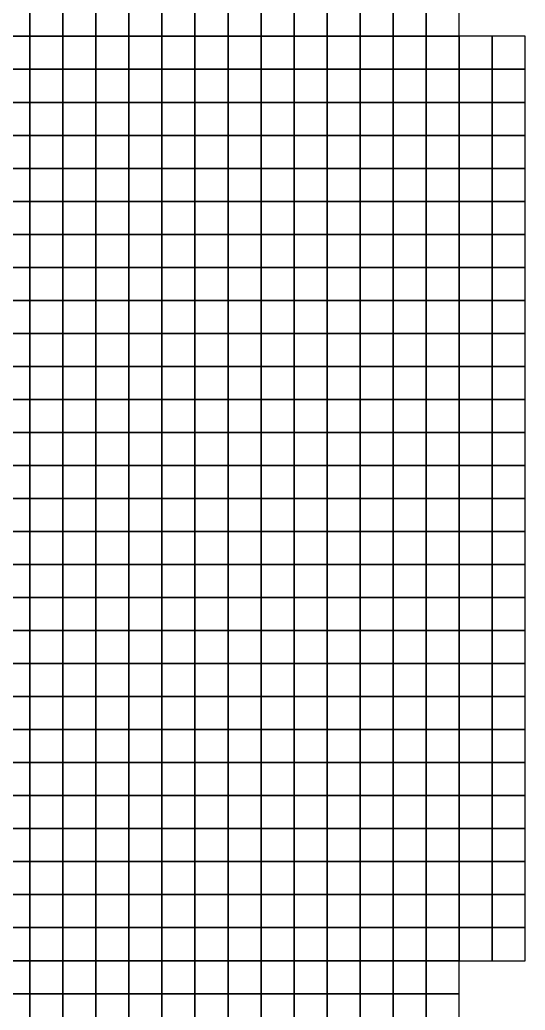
# Model space of a CAD drawing. Extents: x -2.8 to 74.5, y -0.2 to 18.4.
# Drawn here: x 33.11 to 36.17, y 5.9 to 11.9 of the extents above; entities that cross this region are included whole.
import ezdxf

# ---------------------------------------------------------------- set-up
doc = ezdxf.new("R2010")
doc.units = 0
doc.header["$MEASUREMENT"] = 0
doc.layers.add('layer_elements', color=7, linetype='Continuous')

msp = doc.modelspace()

# ---------------------------------------------------------------- linework, layer by layer
at = {"layer": 'layer_elements', "color": 171, "true_color": 0x8080ff}
for points in [[(32.97, 11.8), (33.17, 11.8), (33.17, 12), (32.97, 12)], [(33.17, 11.8), (33.37, 11.8), (33.37, 12), (33.17, 12)], [(33.37, 11.8), (33.57, 11.8), (33.57, 12), (33.37, 12)], [(33.57, 11.8), (33.77, 11.8), (33.77, 12), (33.57, 12)], [(33.77, 11.8), (33.97, 11.8), (33.97, 12), (33.77, 12)], [(33.97, 11.8), (34.17, 11.8), (34.17, 12), (33.97, 12)], [(34.17, 11.8), (34.37, 11.8), (34.37, 12), (34.17, 12)], [(34.37, 11.8), (34.57, 11.8), (34.57, 12), (34.37, 12)], [(34.57, 11.8), (34.77, 11.8), (34.77, 12), (34.57, 12)], [(34.77, 11.8), (34.97, 11.8), (34.97, 12), (34.77, 12)], [(34.97, 11.8), (35.17, 11.8), (35.17, 12), (34.97, 12)], [(35.17, 11.8), (35.37, 11.8), (35.37, 12), (35.17, 12)], [(35.37, 11.8), (35.57, 11.8, 0), (35.57, 12, 0), (35.37, 12)], [(35.57, 11.8, 0), (35.77, 11.8), (35.77, 12), (35.57, 12, 0)], [(32.97, 11.6), (33.17, 11.6), (33.17, 11.8), (32.97, 11.8)], [(33.17, 11.6), (33.37, 11.6), (33.37, 11.8), (33.17, 11.8)], [(33.37, 11.6), (33.57, 11.6), (33.57, 11.8), (33.37, 11.8)], [(33.57, 11.6), (33.77, 11.6), (33.77, 11.8), (33.57, 11.8)], [(33.77, 11.6), (33.97, 11.6), (33.97, 11.8), (33.77, 11.8)], [(33.97, 11.6), (34.17, 11.6), (34.17, 11.8), (33.97, 11.8)], [(34.17, 11.6), (34.37, 11.6), (34.37, 11.8), (34.17, 11.8)], [(34.37, 11.6), (34.57, 11.6), (34.57, 11.8), (34.37, 11.8)], [(34.57, 11.6), (34.77, 11.6), (34.77, 11.8), (34.57, 11.8)], [(34.77, 11.6), (34.97, 11.6), (34.97, 11.8), (34.77, 11.8)], [(34.97, 11.6), (35.17, 11.6), (35.17, 11.8), (34.97, 11.8)], [(35.17, 11.6), (35.37, 11.6), (35.37, 11.8), (35.17, 11.8)], [(35.37, 11.6), (35.57, 11.6, 0), (35.57, 11.8, 0), (35.37, 11.8)], [(35.57, 11.6, 0), (35.77, 11.6, 0), (35.77, 11.8), (35.57, 11.8, 0)], [(35.77, 11.6, 0), (35.97, 11.6, 0), (35.97, 11.8), (35.77, 11.8)], [(35.97, 11.6, 0), (36.17, 11.6, 0), (36.17, 11.8), (35.97, 11.8)], [(32.97, 11.4), (33.17, 11.4), (33.17, 11.6), (32.97, 11.6)], [(33.17, 11.4), (33.37, 11.4), (33.37, 11.6), (33.17, 11.6)], [(33.37, 11.4), (33.57, 11.4), (33.57, 11.6), (33.37, 11.6)], [(33.57, 11.4), (33.77, 11.4), (33.77, 11.6), (33.57, 11.6)], [(33.77, 11.4), (33.97, 11.4), (33.97, 11.6), (33.77, 11.6)], [(33.97, 11.4), (34.17, 11.4), (34.17, 11.6), (33.97, 11.6)], [(34.17, 11.4), (34.37, 11.4), (34.37, 11.6), (34.17, 11.6)], [(34.37, 11.4), (34.57, 11.4), (34.57, 11.6), (34.37, 11.6)], [(34.57, 11.4), (34.77, 11.4), (34.77, 11.6), (34.57, 11.6)], [(34.77, 11.4), (34.97, 11.4), (34.97, 11.6), (34.77, 11.6)], [(34.97, 11.4), (35.17, 11.4), (35.17, 11.6), (34.97, 11.6)], [(35.17, 11.4), (35.37, 11.4), (35.37, 11.6), (35.17, 11.6)], [(35.37, 11.4), (35.57, 11.4), (35.57, 11.6, 0), (35.37, 11.6)], [(35.57, 11.4), (35.77, 11.4), (35.77, 11.6, 0), (35.57, 11.6, 0)], [(35.77, 11.4), (35.97, 11.4), (35.97, 11.6, 0), (35.77, 11.6, 0)], [(32.97, 11.2), (33.17, 11.2), (33.17, 11.4), (32.97, 11.4)], [(33.17, 11.2), (33.37, 11.2), (33.37, 11.4), (33.17, 11.4)], [(33.37, 11.2), (33.57, 11.2), (33.57, 11.4), (33.37, 11.4)], [(33.57, 11.2), (33.77, 11.2), (33.77, 11.4), (33.57, 11.4)], [(33.77, 11.2), (33.97, 11.2), (33.97, 11.4), (33.77, 11.4)], [(33.97, 11.2), (34.17, 11.2), (34.17, 11.4), (33.97, 11.4)], [(34.17, 11.2), (34.37, 11.2), (34.37, 11.4), (34.17, 11.4)], [(34.37, 11.2), (34.57, 11.2), (34.57, 11.4), (34.37, 11.4)], [(34.57, 11.2), (34.77, 11.2), (34.77, 11.4), (34.57, 11.4)], [(34.77, 11.2), (34.97, 11.2), (34.97, 11.4), (34.77, 11.4)], [(34.97, 11.2), (35.17, 11.2), (35.17, 11.4), (34.97, 11.4)], [(35.17, 11.2), (35.37, 11.2), (35.37, 11.4), (35.17, 11.4)], [(35.37, 11.2), (35.57, 11.2), (35.57, 11.4), (35.37, 11.4)], [(35.57, 11.2), (35.77, 11.2), (35.77, 11.4), (35.57, 11.4)], [(35.77, 11.2), (35.97, 11.2), (35.97, 11.4), (35.77, 11.4)], [(35.97, 11.2), (36.17, 11.2), (36.17, 11.4), (35.97, 11.4)], [(32.97, 11), (33.17, 11), (33.17, 11.2), (32.97, 11.2)], [(33.17, 11), (33.37, 11), (33.37, 11.2), (33.17, 11.2)], [(33.37, 11), (33.57, 11), (33.57, 11.2), (33.37, 11.2)], [(33.57, 11), (33.77, 11), (33.77, 11.2), (33.57, 11.2)], [(33.77, 11), (33.97, 11), (33.97, 11.2), (33.77, 11.2)], [(33.97, 11), (34.17, 11), (34.17, 11.2), (33.97, 11.2)], [(34.17, 11), (34.37, 11), (34.37, 11.2), (34.17, 11.2)], [(34.37, 11), (34.57, 11), (34.57, 11.2), (34.37, 11.2)], [(34.57, 11), (34.77, 11), (34.77, 11.2), (34.57, 11.2)], [(34.77, 11), (34.97, 11), (34.97, 11.2), (34.77, 11.2)], [(34.97, 11), (35.17, 11), (35.17, 11.2), (34.97, 11.2)], [(35.17, 11), (35.37, 11), (35.37, 11.2), (35.17, 11.2)], [(35.37, 11), (35.57, 11), (35.57, 11.2), (35.37, 11.2)], [(35.57, 11), (35.77, 11), (35.77, 11.2), (35.57, 11.2)], [(35.77, 11), (35.97, 11), (35.97, 11.2), (35.77, 11.2)], [(35.97, 11), (36.17, 11), (36.17, 11.2), (35.97, 11.2)], [(32.97, 10.8), (33.17, 10.8), (33.17, 11), (32.97, 11)], [(33.17, 10.8), (33.37, 10.8), (33.37, 11), (33.17, 11)], [(33.37, 10.8), (33.57, 10.8), (33.57, 11), (33.37, 11)], [(33.57, 10.8), (33.77, 10.8), (33.77, 11), (33.57, 11)], [(33.77, 10.8), (33.97, 10.8), (33.97, 11), (33.77, 11)], [(33.97, 10.8), (34.17, 10.8), (34.17, 11), (33.97, 11)], [(34.17, 10.8), (34.37, 10.8), (34.37, 11), (34.17, 11)], [(34.37, 10.8), (34.57, 10.8), (34.57, 11), (34.37, 11)], [(34.57, 10.8), (34.77, 10.8), (34.77, 11), (34.57, 11)], [(34.77, 10.8), (34.97, 10.8), (34.97, 11), (34.77, 11)], [(34.97, 10.8), (35.17, 10.8), (35.17, 11), (34.97, 11)], [(35.17, 10.8), (35.37, 10.8), (35.37, 11), (35.17, 11)], [(35.37, 10.8), (35.57, 10.8), (35.57, 11), (35.37, 11)], [(35.57, 10.8), (35.77, 10.8), (35.77, 11), (35.57, 11)], [(35.77, 10.8), (35.97, 10.8), (35.97, 11), (35.77, 11)], [(35.97, 10.8), (36.17, 10.8), (36.17, 11), (35.97, 11)], [(32.97, 10.6), (33.17, 10.6), (33.17, 10.8), (32.97, 10.8)], [(33.17, 10.6), (33.37, 10.6), (33.37, 10.8), (33.17, 10.8)], [(33.37, 10.6), (33.57, 10.6), (33.57, 10.8), (33.37, 10.8)], [(33.57, 10.6), (33.77, 10.6), (33.77, 10.8), (33.57, 10.8)], [(33.77, 10.6), (33.97, 10.6), (33.97, 10.8), (33.77, 10.8)], [(33.97, 10.6), (34.17, 10.6), (34.17, 10.8), (33.97, 10.8)], [(34.17, 10.6), (34.37, 10.6), (34.37, 10.8), (34.17, 10.8)], [(34.37, 10.6), (34.57, 10.6), (34.57, 10.8), (34.37, 10.8)], [(34.57, 10.6), (34.77, 10.6), (34.77, 10.8), (34.57, 10.8)], [(34.77, 10.6), (34.97, 10.6), (34.97, 10.8), (34.77, 10.8)], [(34.97, 10.6), (35.17, 10.6), (35.17, 10.8), (34.97, 10.8)], [(35.17, 10.6), (35.37, 10.6), (35.37, 10.8), (35.17, 10.8)], [(35.37, 10.6), (35.57, 10.6), (35.57, 10.8), (35.37, 10.8)], [(35.57, 10.6), (35.77, 10.6), (35.77, 10.8), (35.57, 10.8)], [(35.77, 10.6), (35.97, 10.6), (35.97, 10.8), (35.77, 10.8)], [(35.97, 10.6), (36.17, 10.6), (36.17, 10.8), (35.97, 10.8)], [(32.97, 10.4), (33.17, 10.4), (33.17, 10.6), (32.97, 10.6)], [(33.17, 10.4), (33.37, 10.4), (33.37, 10.6), (33.17, 10.6)], [(33.37, 10.4), (33.57, 10.4), (33.57, 10.6), (33.37, 10.6)], [(33.57, 10.4), (33.77, 10.4), (33.77, 10.6), (33.57, 10.6)], [(33.77, 10.4), (33.97, 10.4), (33.97, 10.6), (33.77, 10.6)], [(33.97, 10.4), (34.17, 10.4), (34.17, 10.6), (33.97, 10.6)], [(34.17, 10.4), (34.37, 10.4), (34.37, 10.6), (34.17, 10.6)], [(34.37, 10.4), (34.57, 10.4), (34.57, 10.6), (34.37, 10.6)], [(34.57, 10.4), (34.77, 10.4), (34.77, 10.6), (34.57, 10.6)], [(34.77, 10.4), (34.97, 10.4), (34.97, 10.6), (34.77, 10.6)], [(34.97, 10.4), (35.17, 10.4), (35.17, 10.6), (34.97, 10.6)], [(35.17, 10.4), (35.37, 10.4), (35.37, 10.6), (35.17, 10.6)], [(35.37, 10.4), (35.57, 10.4), (35.57, 10.6), (35.37, 10.6)], [(35.57, 10.4), (35.77, 10.4), (35.77, 10.6), (35.57, 10.6)], [(35.77, 10.4), (35.97, 10.4), (35.97, 10.6), (35.77, 10.6)], [(35.97, 10.4), (36.17, 10.4), (36.17, 10.6), (35.97, 10.6)], [(32.97, 10.2), (33.17, 10.2), (33.17, 10.4), (32.97, 10.4)], [(33.17, 10.2), (33.37, 10.2), (33.37, 10.4), (33.17, 10.4)], [(33.37, 10.2), (33.57, 10.2), (33.57, 10.4), (33.37, 10.4)], [(33.57, 10.2), (33.77, 10.2), (33.77, 10.4), (33.57, 10.4)], [(33.77, 10.2), (33.97, 10.2), (33.97, 10.4), (33.77, 10.4)], [(33.97, 10.2), (34.17, 10.2), (34.17, 10.4), (33.97, 10.4)], [(34.17, 10.2), (34.37, 10.2), (34.37, 10.4), (34.17, 10.4)], [(34.37, 10.2), (34.57, 10.2), (34.57, 10.4), (34.37, 10.4)], [(34.57, 10.2), (34.77, 10.2), (34.77, 10.4), (34.57, 10.4)], [(34.77, 10.2), (34.97, 10.2), (34.97, 10.4), (34.77, 10.4)], [(34.97, 10.2), (35.17, 10.2), (35.17, 10.4), (34.97, 10.4)], [(35.17, 10.2), (35.37, 10.2), (35.37, 10.4), (35.17, 10.4)], [(35.37, 10.2), (35.57, 10.2), (35.57, 10.4), (35.37, 10.4)], [(35.57, 10.2), (35.77, 10.2), (35.77, 10.4), (35.57, 10.4)], [(35.77, 10.2), (35.97, 10.2), (35.97, 10.4), (35.77, 10.4)], [(35.97, 10.2), (36.17, 10.2), (36.17, 10.4), (35.97, 10.4)], [(32.97, 10), (33.17, 10), (33.17, 10.2), (32.97, 10.2)], [(33.17, 10), (33.37, 10), (33.37, 10.2), (33.17, 10.2)], [(33.37, 10), (33.57, 10), (33.57, 10.2), (33.37, 10.2)], [(33.57, 10), (33.77, 10), (33.77, 10.2), (33.57, 10.2)], [(33.77, 10), (33.97, 10), (33.97, 10.2), (33.77, 10.2)], [(33.97, 10), (34.17, 10), (34.17, 10.2), (33.97, 10.2)], [(34.17, 10), (34.37, 10), (34.37, 10.2), (34.17, 10.2)], [(34.37, 10), (34.57, 10), (34.57, 10.2), (34.37, 10.2)], [(34.57, 10), (34.77, 10), (34.77, 10.2), (34.57, 10.2)], [(34.77, 10), (34.97, 10), (34.97, 10.2), (34.77, 10.2)], [(34.97, 10), (35.17, 10), (35.17, 10.2), (34.97, 10.2)], [(35.17, 10), (35.37, 10), (35.37, 10.2), (35.17, 10.2)], [(35.37, 10), (35.57, 10), (35.57, 10.2), (35.37, 10.2)], [(35.57, 10), (35.77, 10), (35.77, 10.2), (35.57, 10.2)], [(35.77, 10), (35.97, 10), (35.97, 10.2), (35.77, 10.2)], [(35.97, 10), (36.17, 10), (36.17, 10.2), (35.97, 10.2)], [(32.97, 9.8), (33.17, 9.8), (33.17, 10), (32.97, 10)], [(33.17, 9.8), (33.37, 9.8), (33.37, 10), (33.17, 10)], [(33.37, 9.8), (33.57, 9.8), (33.57, 10), (33.37, 10)], [(33.57, 9.8), (33.77, 9.8), (33.77, 10), (33.57, 10)], [(33.77, 9.8), (33.97, 9.8), (33.97, 10), (33.77, 10)], [(33.97, 9.8), (34.17, 9.8), (34.17, 10), (33.97, 10)], [(34.17, 9.8), (34.37, 9.8), (34.37, 10), (34.17, 10)], [(34.37, 9.8), (34.57, 9.8), (34.57, 10), (34.37, 10)], [(34.57, 9.8), (34.77, 9.8), (34.77, 10), (34.57, 10)], [(34.77, 9.8), (34.97, 9.8), (34.97, 10), (34.77, 10)], [(34.97, 9.8), (35.17, 9.8), (35.17, 10), (34.97, 10)], [(35.17, 9.8), (35.37, 9.8), (35.37, 10), (35.17, 10)], [(35.37, 9.8), (35.57, 9.8), (35.57, 10), (35.37, 10)], [(35.57, 9.8), (35.77, 9.8), (35.77, 10), (35.57, 10)], [(35.77, 9.8), (35.97, 9.8), (35.97, 10), (35.77, 10)], [(35.97, 9.8), (36.17, 9.8), (36.17, 10), (35.97, 10)], [(32.97, 9.6), (33.17, 9.6), (33.17, 9.8), (32.97, 9.8)], [(33.17, 9.6), (33.37, 9.6), (33.37, 9.8), (33.17, 9.8)], [(33.37, 9.6), (33.57, 9.6), (33.57, 9.8), (33.37, 9.8)], [(33.57, 9.6), (33.77, 9.6), (33.77, 9.8), (33.57, 9.8)], [(33.77, 9.6), (33.97, 9.6), (33.97, 9.8), (33.77, 9.8)], [(33.97, 9.6), (34.17, 9.6), (34.17, 9.8), (33.97, 9.8)], [(34.17, 9.6), (34.37, 9.6), (34.37, 9.8), (34.17, 9.8)], [(34.37, 9.6), (34.57, 9.6), (34.57, 9.8), (34.37, 9.8)], [(34.57, 9.6), (34.77, 9.6), (34.77, 9.8), (34.57, 9.8)], [(34.77, 9.6), (34.97, 9.6), (34.97, 9.8), (34.77, 9.8)], [(34.97, 9.6), (35.17, 9.6), (35.17, 9.8), (34.97, 9.8)], [(35.17, 9.6), (35.37, 9.6), (35.37, 9.8), (35.17, 9.8)], [(35.37, 9.6), (35.57, 9.6), (35.57, 9.8), (35.37, 9.8)], [(35.57, 9.6), (35.77, 9.6), (35.77, 9.8), (35.57, 9.8)], [(35.77, 9.6), (35.97, 9.6), (35.97, 9.8), (35.77, 9.8)], [(35.97, 9.6), (36.17, 9.6), (36.17, 9.8), (35.97, 9.8)], [(32.97, 9.4), (33.17, 9.4), (33.17, 9.6), (32.97, 9.6)], [(33.17, 9.4), (33.37, 9.4), (33.37, 9.6), (33.17, 9.6)], [(33.37, 9.4), (33.57, 9.4), (33.57, 9.6), (33.37, 9.6)], [(33.57, 9.4), (33.77, 9.4), (33.77, 9.6), (33.57, 9.6)], [(33.77, 9.4), (33.97, 9.4), (33.97, 9.6), (33.77, 9.6)], [(33.97, 9.4), (34.17, 9.4), (34.17, 9.6), (33.97, 9.6)], [(34.17, 9.4), (34.37, 9.4), (34.37, 9.6), (34.17, 9.6)], [(34.37, 9.4), (34.57, 9.4), (34.57, 9.6), (34.37, 9.6)], [(34.57, 9.4), (34.77, 9.4), (34.77, 9.6), (34.57, 9.6)], [(34.77, 9.4), (34.97, 9.4), (34.97, 9.6), (34.77, 9.6)], [(34.97, 9.4), (35.17, 9.4), (35.17, 9.6), (34.97, 9.6)], [(35.17, 9.4), (35.37, 9.4), (35.37, 9.6), (35.17, 9.6)], [(35.37, 9.4), (35.57, 9.4), (35.57, 9.6), (35.37, 9.6)], [(35.57, 9.4), (35.77, 9.4), (35.77, 9.6), (35.57, 9.6)], [(35.77, 9.4), (35.97, 9.4), (35.97, 9.6), (35.77, 9.6)], [(35.97, 9.4), (36.17, 9.4), (36.17, 9.6), (35.97, 9.6)], [(32.97, 9.2), (33.17, 9.2), (33.17, 9.4), (32.97, 9.4)], [(33.17, 9.2), (33.37, 9.2), (33.37, 9.4), (33.17, 9.4)], [(33.37, 9.2), (33.57, 9.2), (33.57, 9.4), (33.37, 9.4)], [(33.57, 9.2), (33.77, 9.2), (33.77, 9.4), (33.57, 9.4)], [(33.77, 9.2), (33.97, 9.2), (33.97, 9.4), (33.77, 9.4)], [(33.97, 9.2), (34.17, 9.2), (34.17, 9.4), (33.97, 9.4)], [(34.17, 9.2), (34.37, 9.2), (34.37, 9.4), (34.17, 9.4)], [(34.37, 9.2), (34.57, 9.2), (34.57, 9.4), (34.37, 9.4)], [(34.57, 9.2), (34.77, 9.2), (34.77, 9.4), (34.57, 9.4)], [(34.77, 9.2), (34.97, 9.2), (34.97, 9.4), (34.77, 9.4)], [(34.97, 9.2), (35.17, 9.2), (35.17, 9.4), (34.97, 9.4)], [(35.17, 9.2), (35.37, 9.2), (35.37, 9.4), (35.17, 9.4)], [(35.37, 9.2), (35.57, 9.2), (35.57, 9.4), (35.37, 9.4)], [(35.57, 9.2), (35.77, 9.2), (35.77, 9.4), (35.57, 9.4)], [(35.77, 9.2), (35.97, 9.2), (35.97, 9.4), (35.77, 9.4)], [(35.97, 9.2), (36.17, 9.2), (36.17, 9.4), (35.97, 9.4)], [(32.97, 9), (33.17, 9), (33.17, 9.2), (32.97, 9.2)], [(33.17, 9), (33.37, 9), (33.37, 9.2), (33.17, 9.2)], [(33.37, 9), (33.57, 9), (33.57, 9.2), (33.37, 9.2)], [(33.57, 9), (33.77, 9), (33.77, 9.2), (33.57, 9.2)], [(33.77, 9), (33.97, 9), (33.97, 9.2), (33.77, 9.2)], [(33.97, 9), (34.17, 9), (34.17, 9.2), (33.97, 9.2)], [(34.17, 9), (34.37, 9), (34.37, 9.2), (34.17, 9.2)], [(34.37, 9), (34.57, 9), (34.57, 9.2), (34.37, 9.2)], [(34.57, 9), (34.77, 9), (34.77, 9.2), (34.57, 9.2)], [(34.77, 9), (34.97, 9), (34.97, 9.2), (34.77, 9.2)], [(34.97, 9), (35.17, 9), (35.17, 9.2), (34.97, 9.2)], [(35.17, 9), (35.37, 9), (35.37, 9.2), (35.17, 9.2)], [(35.37, 9), (35.57, 9), (35.57, 9.2), (35.37, 9.2)], [(35.57, 9), (35.77, 9), (35.77, 9.2), (35.57, 9.2)], [(35.77, 9), (35.97, 9), (35.97, 9.2), (35.77, 9.2)], [(35.97, 9), (36.17, 9), (36.17, 9.2), (35.97, 9.2)], [(32.97, 8.8), (33.17, 8.8), (33.17, 9), (32.97, 9)], [(33.17, 8.8), (33.37, 8.8), (33.37, 9), (33.17, 9)], [(33.37, 8.8), (33.57, 8.8), (33.57, 9), (33.37, 9)], [(33.57, 8.8), (33.77, 8.8), (33.77, 9), (33.57, 9)], [(33.77, 8.8), (33.97, 8.8), (33.97, 9), (33.77, 9)], [(33.97, 8.8), (34.17, 8.8), (34.17, 9), (33.97, 9)], [(34.17, 8.8), (34.37, 8.8), (34.37, 9), (34.17, 9)], [(34.37, 8.8), (34.57, 8.8), (34.57, 9), (34.37, 9)], [(34.57, 8.8), (34.77, 8.8), (34.77, 9), (34.57, 9)], [(34.77, 8.8), (34.97, 8.8), (34.97, 9), (34.77, 9)], [(34.97, 8.8), (35.17, 8.8), (35.17, 9), (34.97, 9)], [(35.17, 8.8), (35.37, 8.8), (35.37, 9), (35.17, 9)], [(35.37, 8.8), (35.57, 8.8), (35.57, 9), (35.37, 9)], [(35.57, 8.8), (35.77, 8.8), (35.77, 9), (35.57, 9)], [(35.77, 8.8), (35.97, 8.8), (35.97, 9), (35.77, 9)], [(35.97, 8.8), (36.17, 8.8), (36.17, 9), (35.97, 9)], [(32.97, 8.6), (33.17, 8.6), (33.17, 8.8), (32.97, 8.8)], [(33.17, 8.6), (33.37, 8.6), (33.37, 8.8), (33.17, 8.8)], [(33.37, 8.6), (33.57, 8.6), (33.57, 8.8), (33.37, 8.8)], [(33.57, 8.6), (33.77, 8.6), (33.77, 8.8), (33.57, 8.8)], [(33.77, 8.6), (33.97, 8.6), (33.97, 8.8), (33.77, 8.8)], [(33.97, 8.6), (34.17, 8.6), (34.17, 8.8), (33.97, 8.8)], [(34.17, 8.6), (34.37, 8.6), (34.37, 8.8), (34.17, 8.8)], [(34.37, 8.6), (34.57, 8.6), (34.57, 8.8), (34.37, 8.8)], [(34.57, 8.6), (34.77, 8.6), (34.77, 8.8), (34.57, 8.8)], [(34.77, 8.6), (34.97, 8.6), (34.97, 8.8), (34.77, 8.8)], [(34.97, 8.6), (35.17, 8.6), (35.17, 8.8), (34.97, 8.8)], [(35.17, 8.6), (35.37, 8.6), (35.37, 8.8), (35.17, 8.8)], [(35.37, 8.6), (35.57, 8.6), (35.57, 8.8), (35.37, 8.8)], [(35.57, 8.6), (35.77, 8.6), (35.77, 8.8), (35.57, 8.8)], [(35.77, 8.6), (35.97, 8.6), (35.97, 8.8), (35.77, 8.8)], [(35.97, 8.6), (36.17, 8.6), (36.17, 8.8), (35.97, 8.8)], [(32.97, 8.4), (33.17, 8.4), (33.17, 8.6), (32.97, 8.6)], [(33.17, 8.4), (33.37, 8.4), (33.37, 8.6), (33.17, 8.6)], [(33.37, 8.4), (33.57, 8.4), (33.57, 8.6), (33.37, 8.6)], [(33.57, 8.4), (33.77, 8.4), (33.77, 8.6), (33.57, 8.6)], [(33.77, 8.4), (33.97, 8.4), (33.97, 8.6), (33.77, 8.6)], [(33.97, 8.4), (34.17, 8.4), (34.17, 8.6), (33.97, 8.6)], [(34.17, 8.4), (34.37, 8.4), (34.37, 8.6), (34.17, 8.6)], [(34.37, 8.4), (34.57, 8.4), (34.57, 8.6), (34.37, 8.6)], [(34.57, 8.4), (34.77, 8.4), (34.77, 8.6), (34.57, 8.6)], [(34.77, 8.4), (34.97, 8.4), (34.97, 8.6), (34.77, 8.6)], [(34.97, 8.4), (35.17, 8.4), (35.17, 8.6), (34.97, 8.6)], [(35.17, 8.4), (35.37, 8.4), (35.37, 8.6), (35.17, 8.6)], [(35.37, 8.4), (35.57, 8.4), (35.57, 8.6), (35.37, 8.6)], [(35.57, 8.4), (35.77, 8.4), (35.77, 8.6), (35.57, 8.6)], [(35.77, 8.4), (35.97, 8.4), (35.97, 8.6), (35.77, 8.6)], [(35.97, 8.4), (36.17, 8.4), (36.17, 8.6), (35.97, 8.6)], [(32.97, 8.2), (33.17, 8.2), (33.17, 8.4), (32.97, 8.4)], [(33.17, 8.2), (33.37, 8.2), (33.37, 8.4), (33.17, 8.4)], [(33.37, 8.2), (33.57, 8.2), (33.57, 8.4), (33.37, 8.4)], [(33.57, 8.2), (33.77, 8.2), (33.77, 8.4), (33.57, 8.4)], [(33.77, 8.2), (33.97, 8.2), (33.97, 8.4), (33.77, 8.4)], [(33.97, 8.2), (34.17, 8.2), (34.17, 8.4), (33.97, 8.4)], [(34.17, 8.2), (34.37, 8.2), (34.37, 8.4), (34.17, 8.4)], [(34.37, 8.2), (34.57, 8.2), (34.57, 8.4), (34.37, 8.4)], [(34.57, 8.2), (34.77, 8.2), (34.77, 8.4), (34.57, 8.4)], [(34.77, 8.2), (34.97, 8.2), (34.97, 8.4), (34.77, 8.4)], [(34.97, 8.2), (35.17, 8.2), (35.17, 8.4), (34.97, 8.4)], [(35.17, 8.2), (35.37, 8.2), (35.37, 8.4), (35.17, 8.4)], [(35.37, 8.2), (35.57, 8.2), (35.57, 8.4), (35.37, 8.4)], [(35.57, 8.2), (35.77, 8.2), (35.77, 8.4), (35.57, 8.4)], [(35.77, 8.2), (35.97, 8.2), (35.97, 8.4), (35.77, 8.4)], [(35.97, 8.2), (36.17, 8.2), (36.17, 8.4), (35.97, 8.4)], [(32.97, 8), (33.17, 8), (33.17, 8.2), (32.97, 8.2)], [(33.17, 8), (33.37, 8), (33.37, 8.2), (33.17, 8.2)], [(33.37, 8), (33.57, 8), (33.57, 8.2), (33.37, 8.2)], [(33.57, 8), (33.77, 8), (33.77, 8.2), (33.57, 8.2)], [(33.77, 8), (33.97, 8), (33.97, 8.2), (33.77, 8.2)], [(33.97, 8), (34.17, 8), (34.17, 8.2), (33.97, 8.2)], [(34.17, 8), (34.37, 8), (34.37, 8.2), (34.17, 8.2)], [(34.37, 8), (34.57, 8), (34.57, 8.2), (34.37, 8.2)], [(34.57, 8), (34.77, 8), (34.77, 8.2), (34.57, 8.2)], [(34.77, 8), (34.97, 8), (34.97, 8.2), (34.77, 8.2)], [(34.97, 8), (35.17, 8), (35.17, 8.2), (34.97, 8.2)], [(35.17, 8), (35.37, 8), (35.37, 8.2), (35.17, 8.2)], [(35.37, 8), (35.57, 8), (35.57, 8.2), (35.37, 8.2)], [(35.57, 8), (35.77, 8), (35.77, 8.2), (35.57, 8.2)], [(35.77, 8), (35.97, 8), (35.97, 8.2), (35.77, 8.2)], [(35.97, 8), (36.17, 8), (36.17, 8.2), (35.97, 8.2)], [(32.97, 7.8), (33.17, 7.8), (33.17, 8), (32.97, 8)], [(33.17, 7.8), (33.37, 7.8), (33.37, 8), (33.17, 8)], [(33.37, 7.8), (33.57, 7.8), (33.57, 8), (33.37, 8)], [(33.57, 7.8), (33.77, 7.8), (33.77, 8), (33.57, 8)], [(33.77, 7.8), (33.97, 7.8), (33.97, 8), (33.77, 8)], [(33.97, 7.8), (34.17, 7.8), (34.17, 8), (33.97, 8)], [(34.17, 7.8), (34.37, 7.8), (34.37, 8), (34.17, 8)], [(34.37, 7.8), (34.57, 7.8), (34.57, 8), (34.37, 8)], [(34.57, 7.8), (34.77, 7.8), (34.77, 8), (34.57, 8)], [(34.77, 7.8), (34.97, 7.8), (34.97, 8), (34.77, 8)], [(34.97, 7.8), (35.17, 7.8), (35.17, 8), (34.97, 8)], [(35.17, 7.8), (35.37, 7.8), (35.37, 8), (35.17, 8)], [(35.37, 7.8), (35.57, 7.8), (35.57, 8), (35.37, 8)], [(35.57, 7.8), (35.77, 7.8), (35.77, 8), (35.57, 8)], [(35.77, 7.8), (35.97, 7.8), (35.97, 8), (35.77, 8)], [(35.97, 7.8), (36.17, 7.8), (36.17, 8), (35.97, 8)], [(32.97, 7.6), (33.17, 7.6), (33.17, 7.8), (32.97, 7.8)], [(33.17, 7.6), (33.37, 7.6), (33.37, 7.8), (33.17, 7.8)], [(33.37, 7.6), (33.57, 7.6), (33.57, 7.8), (33.37, 7.8)], [(33.57, 7.6), (33.77, 7.6), (33.77, 7.8), (33.57, 7.8)], [(33.77, 7.6), (33.97, 7.6), (33.97, 7.8), (33.77, 7.8)], [(33.97, 7.6), (34.17, 7.6), (34.17, 7.8), (33.97, 7.8)], [(34.17, 7.6), (34.37, 7.6), (34.37, 7.8), (34.17, 7.8)], [(34.37, 7.6), (34.57, 7.6), (34.57, 7.8), (34.37, 7.8)], [(34.57, 7.6), (34.77, 7.6), (34.77, 7.8), (34.57, 7.8)], [(34.77, 7.6), (34.97, 7.6), (34.97, 7.8), (34.77, 7.8)], [(34.97, 7.6), (35.17, 7.6), (35.17, 7.8), (34.97, 7.8)], [(35.17, 7.6), (35.37, 7.6), (35.37, 7.8), (35.17, 7.8)], [(35.37, 7.6), (35.57, 7.6), (35.57, 7.8), (35.37, 7.8)], [(35.57, 7.6), (35.77, 7.6), (35.77, 7.8), (35.57, 7.8)], [(35.77, 7.6), (35.97, 7.6), (35.97, 7.8), (35.77, 7.8)], [(35.97, 7.6), (36.17, 7.6), (36.17, 7.8), (35.97, 7.8)], [(32.97, 7.4), (33.17, 7.4), (33.17, 7.6), (32.97, 7.6)], [(33.17, 7.4), (33.37, 7.4), (33.37, 7.6), (33.17, 7.6)], [(33.37, 7.4), (33.57, 7.4), (33.57, 7.6), (33.37, 7.6)], [(33.57, 7.4), (33.77, 7.4), (33.77, 7.6), (33.57, 7.6)], [(33.77, 7.4), (33.97, 7.4), (33.97, 7.6), (33.77, 7.6)], [(33.97, 7.4), (34.17, 7.4), (34.17, 7.6), (33.97, 7.6)], [(34.17, 7.4), (34.37, 7.4), (34.37, 7.6), (34.17, 7.6)], [(34.37, 7.4), (34.57, 7.4), (34.57, 7.6), (34.37, 7.6)], [(34.57, 7.4), (34.77, 7.4), (34.77, 7.6), (34.57, 7.6)], [(34.77, 7.4), (34.97, 7.4), (34.97, 7.6), (34.77, 7.6)], [(34.97, 7.4), (35.17, 7.4), (35.17, 7.6), (34.97, 7.6)], [(35.17, 7.4), (35.37, 7.4), (35.37, 7.6), (35.17, 7.6)], [(35.37, 7.4), (35.57, 7.4), (35.57, 7.6), (35.37, 7.6)], [(35.57, 7.4), (35.77, 7.4), (35.77, 7.6), (35.57, 7.6)], [(35.77, 7.4), (35.97, 7.4), (35.97, 7.6), (35.77, 7.6)], [(35.97, 7.4), (36.17, 7.4), (36.17, 7.6), (35.97, 7.6)], [(32.97, 7.2), (33.17, 7.2), (33.17, 7.4), (32.97, 7.4)], [(33.17, 7.2), (33.37, 7.2), (33.37, 7.4), (33.17, 7.4)], [(33.37, 7.2), (33.57, 7.2), (33.57, 7.4), (33.37, 7.4)], [(33.57, 7.2), (33.77, 7.2), (33.77, 7.4), (33.57, 7.4)], [(33.77, 7.2), (33.97, 7.2), (33.97, 7.4), (33.77, 7.4)], [(33.97, 7.2), (34.17, 7.2), (34.17, 7.4), (33.97, 7.4)], [(34.17, 7.2), (34.37, 7.2), (34.37, 7.4), (34.17, 7.4)], [(34.37, 7.2), (34.57, 7.2), (34.57, 7.4), (34.37, 7.4)], [(34.57, 7.2), (34.77, 7.2), (34.77, 7.4), (34.57, 7.4)], [(34.77, 7.2), (34.97, 7.2), (34.97, 7.4), (34.77, 7.4)], [(34.97, 7.2), (35.17, 7.2), (35.17, 7.4), (34.97, 7.4)], [(35.17, 7.2), (35.37, 7.2), (35.37, 7.4), (35.17, 7.4)], [(35.37, 7.2), (35.57, 7.2), (35.57, 7.4), (35.37, 7.4)], [(35.57, 7.2), (35.77, 7.2), (35.77, 7.4), (35.57, 7.4)], [(35.77, 7.2), (35.97, 7.2), (35.97, 7.4), (35.77, 7.4)], [(35.97, 7.2), (36.17, 7.2), (36.17, 7.4), (35.97, 7.4)], [(32.97, 7), (33.17, 7), (33.17, 7.2), (32.97, 7.2)], [(33.17, 7), (33.37, 7), (33.37, 7.2), (33.17, 7.2)], [(33.37, 7), (33.57, 7), (33.57, 7.2), (33.37, 7.2)], [(33.57, 7), (33.77, 7), (33.77, 7.2), (33.57, 7.2)], [(33.77, 7), (33.97, 7), (33.97, 7.2), (33.77, 7.2)], [(33.97, 7), (34.17, 7), (34.17, 7.2), (33.97, 7.2)], [(34.17, 7), (34.37, 7), (34.37, 7.2), (34.17, 7.2)], [(34.37, 7), (34.57, 7), (34.57, 7.2), (34.37, 7.2)], [(34.57, 7), (34.77, 7), (34.77, 7.2), (34.57, 7.2)], [(34.77, 7), (34.97, 7), (34.97, 7.2), (34.77, 7.2)], [(34.97, 7), (35.17, 7), (35.17, 7.2), (34.97, 7.2)], [(35.17, 7), (35.37, 7), (35.37, 7.2), (35.17, 7.2)], [(35.37, 7), (35.57, 7), (35.57, 7.2), (35.37, 7.2)], [(35.57, 7), (35.77, 7), (35.77, 7.2), (35.57, 7.2)], [(35.77, 7), (35.97, 7), (35.97, 7.2), (35.77, 7.2)], [(35.97, 7), (36.17, 7), (36.17, 7.2), (35.97, 7.2)], [(32.97, 6.8), (33.17, 6.8), (33.17, 7), (32.97, 7)], [(33.17, 6.8), (33.37, 6.8), (33.37, 7), (33.17, 7)], [(33.37, 6.8), (33.57, 6.8), (33.57, 7), (33.37, 7)], [(33.57, 6.8), (33.77, 6.8), (33.77, 7), (33.57, 7)], [(33.77, 6.8), (33.97, 6.8), (33.97, 7), (33.77, 7)], [(33.97, 6.8), (34.17, 6.8), (34.17, 7), (33.97, 7)], [(34.17, 6.8), (34.37, 6.8), (34.37, 7), (34.17, 7)], [(34.37, 6.8), (34.57, 6.8), (34.57, 7), (34.37, 7)], [(34.57, 6.8), (34.77, 6.8), (34.77, 7), (34.57, 7)], [(34.77, 6.8), (34.97, 6.8), (34.97, 7), (34.77, 7)], [(34.97, 6.8), (35.17, 6.8), (35.17, 7), (34.97, 7)], [(35.17, 6.8), (35.37, 6.8), (35.37, 7), (35.17, 7)], [(35.37, 6.8), (35.57, 6.8), (35.57, 7), (35.37, 7)], [(35.57, 6.8), (35.77, 6.8), (35.77, 7), (35.57, 7)], [(35.77, 6.8), (35.97, 6.8), (35.97, 7), (35.77, 7)], [(35.97, 6.8), (36.17, 6.8), (36.17, 7), (35.97, 7)], [(32.97, 6.6), (33.17, 6.6), (33.17, 6.8), (32.97, 6.8)], [(33.17, 6.6), (33.37, 6.6), (33.37, 6.8), (33.17, 6.8)], [(33.37, 6.6), (33.57, 6.6), (33.57, 6.8), (33.37, 6.8)], [(33.57, 6.6), (33.77, 6.6), (33.77, 6.8), (33.57, 6.8)], [(33.77, 6.6), (33.97, 6.6), (33.97, 6.8), (33.77, 6.8)], [(33.97, 6.6), (34.17, 6.6), (34.17, 6.8), (33.97, 6.8)], [(34.17, 6.6), (34.37, 6.6), (34.37, 6.8), (34.17, 6.8)], [(34.37, 6.6), (34.57, 6.6), (34.57, 6.8), (34.37, 6.8)], [(34.57, 6.6), (34.77, 6.6), (34.77, 6.8), (34.57, 6.8)], [(34.77, 6.6), (34.97, 6.6), (34.97, 6.8), (34.77, 6.8)], [(34.97, 6.6), (35.17, 6.6), (35.17, 6.8), (34.97, 6.8)], [(35.17, 6.6), (35.37, 6.6), (35.37, 6.8), (35.17, 6.8)], [(35.37, 6.6), (35.57, 6.6), (35.57, 6.8), (35.37, 6.8)], [(35.57, 6.6), (35.77, 6.6), (35.77, 6.8), (35.57, 6.8)], [(35.77, 6.6), (35.97, 6.6), (35.97, 6.8), (35.77, 6.8)], [(35.97, 6.6), (36.17, 6.6), (36.17, 6.8), (35.97, 6.8)], [(32.97, 6.4), (33.17, 6.4), (33.17, 6.6), (32.97, 6.6)], [(33.17, 6.4), (33.37, 6.4), (33.37, 6.6), (33.17, 6.6)], [(33.37, 6.4), (33.57, 6.4), (33.57, 6.6), (33.37, 6.6)], [(33.57, 6.4), (33.77, 6.4), (33.77, 6.6), (33.57, 6.6)], [(33.77, 6.4), (33.97, 6.4), (33.97, 6.6), (33.77, 6.6)], [(33.97, 6.4), (34.17, 6.4), (34.17, 6.6), (33.97, 6.6)], [(34.17, 6.4), (34.37, 6.4), (34.37, 6.6), (34.17, 6.6)], [(34.37, 6.4), (34.57, 6.4), (34.57, 6.6), (34.37, 6.6)], [(34.57, 6.4), (34.77, 6.4), (34.77, 6.6), (34.57, 6.6)], [(34.77, 6.4), (34.97, 6.4), (34.97, 6.6), (34.77, 6.6)], [(34.97, 6.4), (35.17, 6.4), (35.17, 6.6), (34.97, 6.6)], [(35.17, 6.4), (35.37, 6.4), (35.37, 6.6), (35.17, 6.6)], [(35.37, 6.4), (35.57, 6.4), (35.57, 6.6), (35.37, 6.6)], [(35.57, 6.4), (35.77, 6.4), (35.77, 6.6), (35.57, 6.6)], [(35.77, 6.4), (35.97, 6.4), (35.97, 6.6), (35.77, 6.6)], [(32.97, 6.2), (33.17, 6.2), (33.17, 6.4), (32.97, 6.4)], [(33.17, 6.2), (33.37, 6.2), (33.37, 6.4), (33.17, 6.4)], [(33.37, 6.2), (33.57, 6.2), (33.57, 6.4), (33.37, 6.4)], [(33.57, 6.2), (33.77, 6.2), (33.77, 6.4), (33.57, 6.4)], [(33.77, 6.2), (33.97, 6.2), (33.97, 6.4), (33.77, 6.4)], [(33.97, 6.2), (34.17, 6.2), (34.17, 6.4), (33.97, 6.4)], [(34.17, 6.2), (34.37, 6.2), (34.37, 6.4), (34.17, 6.4)], [(34.37, 6.2), (34.57, 6.2), (34.57, 6.4), (34.37, 6.4)], [(34.57, 6.2), (34.77, 6.2), (34.77, 6.4), (34.57, 6.4)], [(34.77, 6.2), (34.97, 6.2), (34.97, 6.4), (34.77, 6.4)], [(34.97, 6.2), (35.17, 6.2), (35.17, 6.4), (34.97, 6.4)], [(35.17, 6.2), (35.37, 6.2), (35.37, 6.4), (35.17, 6.4)], [(35.37, 6.2), (35.57, 6.2), (35.57, 6.4), (35.37, 6.4)], [(35.57, 6.2), (35.77, 6.2), (35.77, 6.4), (35.57, 6.4)], [(35.77, 6.2), (35.97, 6.2), (35.97, 6.4), (35.77, 6.4)], [(35.97, 6.2), (36.17, 6.2), (36.17, 6.4), (35.97, 6.4)], [(32.97, 6), (33.17, 6), (33.17, 6.2), (32.97, 6.2)], [(33.17, 6), (33.37, 6), (33.37, 6.2), (33.17, 6.2)], [(33.37, 6), (33.57, 6), (33.57, 6.2), (33.37, 6.2)], [(33.57, 6), (33.77, 6), (33.77, 6.2), (33.57, 6.2)], [(33.77, 6), (33.97, 6), (33.97, 6.2), (33.77, 6.2)], [(33.97, 6), (34.17, 6), (34.17, 6.2), (33.97, 6.2)], [(34.17, 6), (34.37, 6), (34.37, 6.2), (34.17, 6.2)], [(34.37, 6), (34.57, 6), (34.57, 6.2), (34.37, 6.2)], [(34.57, 6), (34.77, 6), (34.77, 6.2), (34.57, 6.2)], [(34.77, 6), (34.97, 6), (34.97, 6.2), (34.77, 6.2)], [(34.97, 6), (35.17, 6), (35.17, 6.2), (34.97, 6.2)], [(35.17, 6), (35.37, 6), (35.37, 6.2), (35.17, 6.2)], [(35.37, 6), (35.57, 6), (35.57, 6.2), (35.37, 6.2)], [(35.57, 6), (35.77, 6), (35.77, 6.2), (35.57, 6.2)], [(32.97, 5.8), (33.17, 5.8), (33.17, 6), (32.97, 6)], [(33.17, 5.8), (33.37, 5.8), (33.37, 6), (33.17, 6)], [(33.37, 5.8), (33.57, 5.8), (33.57, 6), (33.37, 6)], [(33.57, 5.8), (33.77, 5.8), (33.77, 6), (33.57, 6)], [(33.77, 5.8), (33.97, 5.8), (33.97, 6), (33.77, 6)], [(33.97, 5.8), (34.17, 5.8), (34.17, 6), (33.97, 6)], [(34.17, 5.8), (34.37, 5.8), (34.37, 6), (34.17, 6)], [(34.37, 5.8), (34.57, 5.8), (34.57, 6), (34.37, 6)], [(34.57, 5.8), (34.77, 5.8), (34.77, 6), (34.57, 6)], [(34.77, 5.8), (34.97, 5.8), (34.97, 6), (34.77, 6)], [(34.97, 5.8), (35.17, 5.8), (35.17, 6), (34.97, 6)], [(35.17, 5.8), (35.37, 5.8), (35.37, 6), (35.17, 6)], [(35.37, 5.8), (35.57, 5.8), (35.57, 6), (35.37, 6)], [(35.57, 5.8), (35.77, 5.8), (35.77, 6), (35.57, 6)]]:
    msp.add_3dface(points, dxfattribs=at)
at = {"layer": 'layer_elements', "color": 51, "true_color": 0xffff73}
for points in [[(35.97, 11.4), (36.17, 11.4), (36.17, 11.6, 0), (35.97, 11.6, 0)], [(35.97, 6.4), (36.17, 6.4), (36.17, 6.6), (35.97, 6.6)]]:
    msp.add_3dface(points, dxfattribs=at)

doc.saveas('drawing.dxf')
